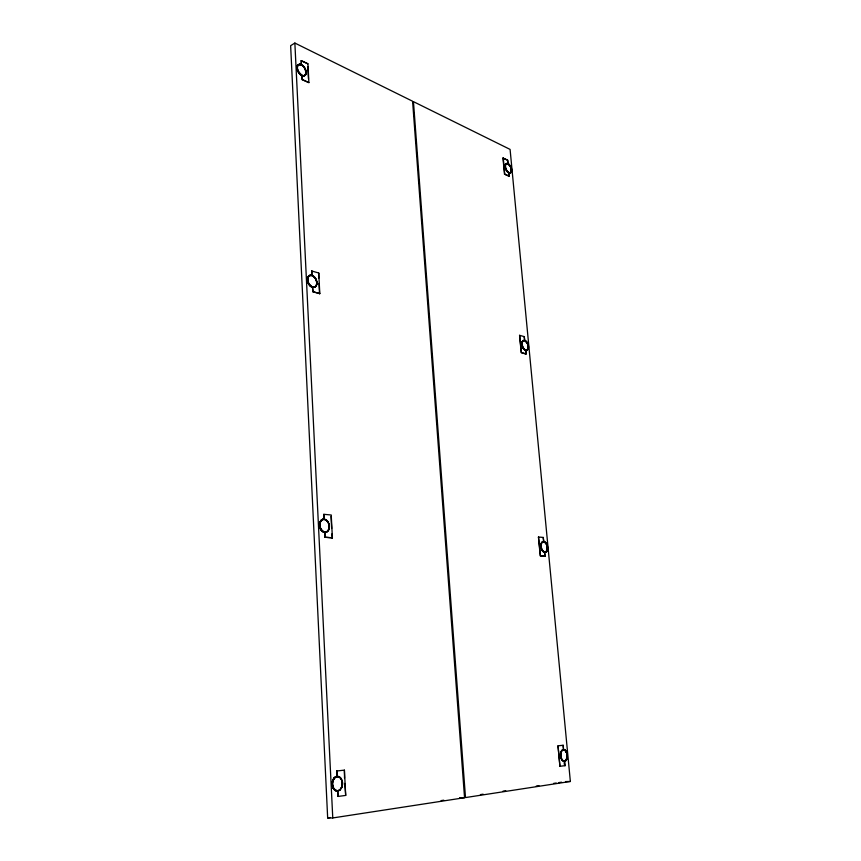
<?xml version="1.0" encoding="UTF-8"?>
<svg xmlns="http://www.w3.org/2000/svg" width="861" height="861" viewBox="0 0 861 861"><rect width="100%" height="100%" fill="white"/><g stroke="black" fill="none" stroke-linecap="round" stroke-linejoin="round"><path stroke-width="1.29" d="M567.367 757.755L565.677 760.963C561.942 760.93 566.786 771.51 564.665 761.35M547.295 549.63L546.348 551.632L544.626 552.31L545.002 556.26L544.626 552.31M566.689 758.519L566.204 759.628A5.747 3.24 85.4 0 1 562.319 760.155L561.63 759.198A5.586 3.153 85.4 0 1 560.963 752.353L561.458 751.244M319.786 522.283L321.411 519.872L324.102 519M547.144 550.179L546.66 551.083A5.349 3.078 78.9 0 1 542.85 550.749L542.182 549.748A5.188 2.992 79 0 1 541.569 543.452L542.064 542.548A5.349 3.078 79 0 1 545.863 542.914L546.531 543.915A5.188 2.992 79 0 1 547.015 550.168M541.806 542.591L541.321 543.495A5.188 2.992 79 0 0 541.924 549.792L542.602 550.803A5.338 3.078 78.9 0 0 546.401 551.126L546.886 550.222A5.188 2.992 79 0 0 546.283 543.958L545.616 542.957M333.498 779.915L334.348 778.505A7.179 4.983 -88.9 0 1 340.332 777.752L341.3 778.925A6.963 4.832 -88.9 0 1 341.763 787.417L340.924 788.827A7.179 4.983 -88.9 0 1 334.929 789.634L333.939 788.461A6.963 4.832 -88.9 0 1 333.422 779.894M307.732 277.285L310.649 275.036M522.821 341.053L522.336 341.763A4.94 2.766 72.6 0 0 522.896 347.553L523.553 348.597A5.091 2.852 72.6 0 0 527.276 349.684L527.75 348.974A4.94 2.766 72.6 0 0 527.19 343.205L526.545 342.161M297.314 65.716L298.186 64.715M506.139 163.891L505.655 164.44A4.822 2.529 68 0 0 506.182 169.811L506.806 170.887A4.972 2.605 68 0 0 510.455 172.577L510.928 172.028A4.822 2.529 68 0 0 510.412 166.679L509.777 165.613M565.408 760.973L567.098 757.766A5.909 3.336 85.4 0 0 566.366 751.868L563.998 749.554M510.39 172.964L511.316 171.694A5.112 2.68 68 0 0 510.713 166.98L507.861 163.612L507.549 160.264L502.985 158.069L504.492 174.116L509.055 176.247L508.969 172.781L509.055 176.247M309.54 275.359L307.98 277.177A6.447 4.305 66.3 0 0 308.529 283.312L310.487 285.97L312.715 287.262L312.941 291.621L312.468 287.359L310.24 286.078L308.27 283.42M304.46 75.574A6.21 3.681 60.7 0 0 302.997 65.985A6.21 3.681 60.7 0 0 297.217 68.708A6.21 3.681 60.7 0 0 304.46 75.574L305.451 74.842A6.027 3.573 60.7 0 0 305.106 68.525L304.256 67.19A6.21 3.681 60.7 0 0 298.928 64.672L298.175 65.242A6.027 3.573 60.7 0 0 298.509 71.603L299.37 72.948A6.21 3.681 60.7 0 0 304.697 75.434M294.86 43.05L290.641 45.676L327.664 817.95L332.766 817.95L464.553 797.706L412.591 101.232L294.86 43.05L332.766 817.95M301.339 60.625L301.307 64.726L301.339 60.625L307.926 63.8L308.895 82.613L302.06 79.664L301.856 75.682L297.82 71.355M307.926 63.8L301.113 60.765M301.856 75.682L302.297 79.524L308.895 82.613M297.949 64.866L300.123 64.134L301.544 64.586M322.821 519.183L320.055 522.218A6.727 4.822 77.9 0 0 320.647 528.955L323.962 532.173M526.501 350.459L528.148 348.522A5.231 2.927 72.6 0 0 527.513 343.464L524.575 340.375L524.241 336.759L524.823 340.299L527.75 343.388A5.241 2.927 72.6 0 1 528.385 348.447L527.449 350.05L525.694 350.449M502.985 158.069L507.775 160.157L508.087 163.504L510.95 166.873A5.112 2.68 68 0 1 511.552 171.597L510.627 172.867L508.743 172.878M504.492 174.116L509.281 176.15M311.865 275.326L311.897 270.881L311.617 275.229M312.694 291.728L319.797 293.633L318.731 273.002L318.742 278.264M337.264 776.299L336.716 770.993L337.264 776.299L334.488 777.795L332.798 780.862A7.383 5.123 -88.9 0 0 333.444 788.278L336.909 791.087M525.867 354.011L521.206 352.655L519.581 335.316L521.443 352.579L526.114 353.936L525.77 350.309L526.114 353.936M323.854 514.308L324.091 519.118L323.854 514.308L331.227 514.996L332.4 537.834L325.006 537.286L325.027 532.378A6.608 4.736 77.9 0 0 328.267 522.595A6.608 4.736 77.9 0 0 319.958 522.423A6.608 4.736 77.9 0 0 324.995 532.302L325.006 537.286M545.002 556.26L540.234 555.851L538.469 537.006L540.482 555.808L545.25 556.217M544.873 552.267L546.595 551.578L547.542 549.587A5.489 3.164 79 0 0 546.853 544.12L543.851 541.386L543.226 537.501L543.592 541.429L546.606 544.174A5.553 3.207 79 0 1 544.755 552.353A5.553 3.207 79 0 1 540.956 544.055A5.553 3.207 79 0 1 546.595 544.206M327.664 817.95L330.301 817.552M441.09 800.612L443.727 800.203M480.438 794.595L483.107 794.186M503.05 791.141L505.708 790.732M536.285 786.05L538.943 785.652M553.569 783.413L556.228 783.004M558.886 782.595L561.555 782.197M570.359 781.465L465.5 797.566L413.452 101.652L510.089 149.405L570.359 781.465L565.537 781.584M337.996 796.447L337.727 791.076L337.996 796.447L345.702 795.424L344.4 770.132L344.529 778.129M563.137 745.26L563.546 749.522L563.137 745.26L558.014 745.82L559.93 766.312L565.074 765.644M336.716 770.993L344.4 770.132M298.821 64.371L301.307 64.726M558.014 745.82L559.93 766.312M345.702 795.424L344.809 783.456M338.007 791.076L335.306 790.613L333.153 788.289M459.559 797.781L464.553 797.706M336.985 776.31L334.197 777.795L332.518 780.873A7.383 5.123 -88.9 0 0 333.153 788.289M563.277 749.533L565.139 749.963L566.635 751.857M310.401 275.143L312.112 275.229M325.264 537.221L332.4 537.834M538.469 537.006L543.474 537.458M325.027 532.378L322.434 531.528L320.378 529.02M509.927 173.039L508.969 172.781M312.941 291.621L319.797 293.633M311.65 270.989L318.731 273.002M519.581 335.316L524.478 336.683M302.093 75.542L298.057 71.205A6.382 3.788 60.7 0 1 297.551 65.576M565.343 750.76L566.032 751.707M299.133 73.088L298.272 71.743A6.027 3.573 60.7 0 1 297.938 65.393L298.692 64.812A6.21 3.681 60.7 0 1 304.019 67.33L304.869 68.665M503.222 157.961L504.718 174.019M307.829 66.631L308.453 78.717M319.011 283.42L319.539 293.73M331.033 516.406L331.657 528.493M331.926 533.863L332.142 537.899M312.651 287.445A6.522 4.359 66.3 0 1 307.517 278.146A6.522 4.359 66.3 0 1 314.814 277.414A6.522 4.359 66.3 0 1 314.954 287.219M313.06 287.176A6.275 4.187 66.3 0 1 309.637 285.056L308.733 283.753A6.092 4.068 66.3 0 1 308.367 276.79L309.164 275.983A6.275 4.187 66.3 0 1 314.685 277.64L315.567 278.942A6.081 4.068 66.3 0 1 315.944 285.874L315.169 286.681A6.275 4.187 66.3 0 1 314.179 287.122M312.694 287.294A6.339 4.23 66.3 0 1 307.635 278.297A6.339 4.23 66.3 0 1 314.695 277.468A6.339 4.23 66.3 0 1 314.922 287.025M304.686 68.579A6.027 3.573 60.7 0 1 305.031 74.896M329.042 524.252A6.791 4.875 77.9 0 1 325.35 532.485A6.791 4.875 77.9 0 1 319.431 524.952A6.791 4.875 77.9 0 1 325.189 519.355M326.437 520.076A6.791 4.875 77.9 0 1 328.428 522.616M337.932 791.087A7.458 5.177 -88.9 0 1 332.368 785.91A7.458 5.177 -88.9 0 1 335.037 777.063A7.458 5.177 -88.9 0 1 341.505 779.205M342.161 780.884A7.458 5.177 -88.9 0 1 342.452 784.694M342.086 786.567A7.458 5.177 -88.9 0 1 341.386 788.245M340.418 789.623A7.458 5.177 -88.9 0 1 339.234 790.592M566.506 752.083A5.758 3.24 85.4 0 1 567.216 757.82M566.161 751.718A5.586 3.153 85.4 0 1 566.829 758.519M566.958 758.509L566.473 759.617A5.758 3.24 85.4 0 1 562.588 760.145L561.899 759.187A5.586 3.153 85.4 0 1 561.232 752.342L561.727 751.233A5.758 3.24 85.4 0 1 565.612 750.749L566.301 751.696A5.586 3.143 85.4 0 1 566.958 758.509M341.473 787.428L340.644 788.837A7.179 4.983 -88.9 0 1 334.638 789.645L333.659 788.472A6.963 4.832 -88.9 0 1 333.218 779.926L334.057 778.516A7.179 4.983 -88.9 0 1 340.052 777.763L341.021 778.936A6.963 4.832 -88.9 0 1 341.473 787.428M527.997 348.899L527.513 349.609A5.091 2.852 72.6 0 1 523.789 348.522L523.144 347.478A4.94 2.766 72.6 0 1 522.584 341.677L523.058 340.978A5.091 2.852 72.6 0 1 526.781 342.086L527.427 343.13A4.94 2.766 72.6 0 1 527.997 348.899M328.375 529.945L327.567 531.033A6.544 4.682 77.9 0 1 321.799 530.537L320.862 529.289A6.35 4.553 77.9 0 1 320.453 521.572L321.271 520.485A6.544 4.682 77.9 0 1 327.029 521.034L327.955 522.283A6.35 4.553 77.9 0 1 328.375 529.945M328.633 529.892L327.826 530.979A6.544 4.682 77.9 0 1 322.068 530.473L321.131 529.224A6.35 4.553 77.9 0 1 320.722 521.508L321.54 520.421A6.544 4.682 77.9 0 1 327.298 520.97L328.224 522.218A6.35 4.542 77.9 0 1 328.633 529.892M511.154 171.931L510.681 172.48A4.972 2.605 68 0 1 507.043 170.779L506.408 169.714A4.832 2.529 68 0 1 505.891 164.343L506.365 163.784A4.972 2.605 68 0 1 510.003 165.506L510.638 166.582A4.822 2.529 68 0 1 511.154 171.931M316.191 285.766L315.417 286.573A6.275 4.187 66.3 0 1 309.885 284.959L308.991 283.646A6.092 4.068 66.3 0 1 308.625 276.682L309.411 275.875A6.275 4.187 66.3 0 1 314.932 277.533L315.826 278.835A6.092 4.068 66.3 0 1 316.191 285.766M296.991 68.256A6.447 3.831 60.7 0 0 304.256 76.016A6.447 3.831 60.7 0 0 303.438 66.319A6.447 3.831 60.7 0 0 296.991 68.256M341.29 788.095A7.254 5.026 -88.9 0 0 338.05 776.504A7.254 5.026 -88.9 0 0 332.658 786.48A7.254 5.026 -88.9 0 0 341.29 788.095M521.895 343.442A5.144 2.884 72.6 0 0 526.448 350.319A5.144 2.884 72.6 0 0 526.781 342.355A5.295 2.97 72.6 0 0 521.809 343.335A5.295 2.97 72.6 0 0 526.458 350.47A5.295 2.97 72.6 0 0 526.867 342.323A5.144 2.884 72.6 0 0 521.895 343.442M541.031 544.195A5.392 3.11 79 0 0 544.776 552.202A5.392 3.11 79 0 0 546.498 544.217A5.392 3.11 79 0 0 541.031 544.195M561.038 751.89A5.812 3.272 85.4 0 0 563.686 761.189A5.812 3.272 85.4 0 0 566.753 753.267A5.812 3.272 85.4 0 0 561.038 751.89M505.213 165.893A5.026 2.637 68 0 0 509.647 172.996A5.026 2.637 68 0 0 510.013 165.839A5.026 2.637 68 0 0 505.213 165.893M505.127 165.764A5.166 2.712 68 0 0 509.647 173.136A5.166 2.712 68 0 0 510.089 165.818A5.166 2.712 68 0 0 505.127 165.764M560.985 751.728A5.973 3.369 85.4 0 0 563.643 761.35A5.973 3.369 85.4 0 0 566.85 753.278A5.973 3.369 85.4 0 0 560.985 751.728"/></g></svg>
